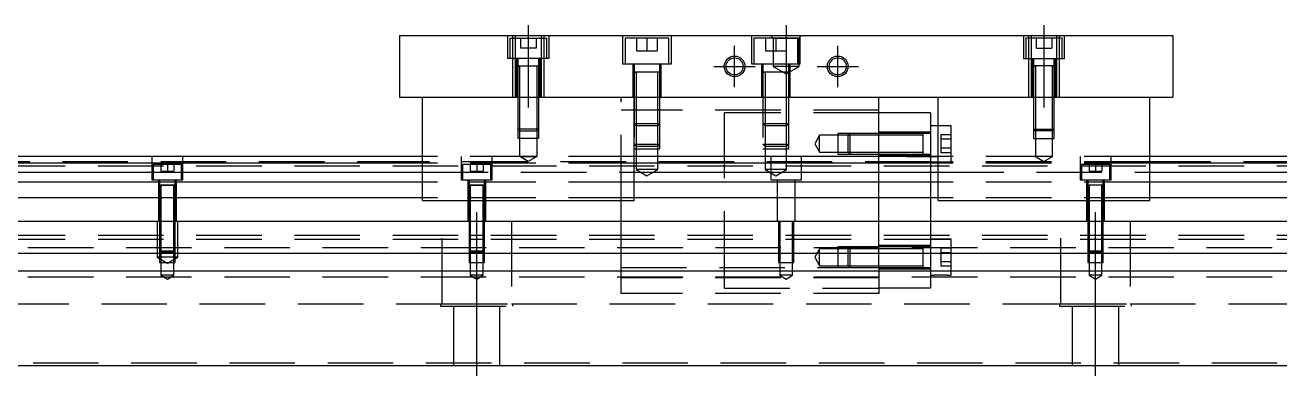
# Model space of a CAD drawing. Extents: x -11 to 962, y -257 to 77.
# Drawn here: x 232.4 to 475.8, y -220.8 to -152.8 of the extents above; entities that cross this region are included whole.
import ezdxf

# ---------------------------------------------------------------- set-up
doc = ezdxf.new("R2010")
doc.units = 0
doc.linetypes.add('CENTER', pattern=[50.8, 31.75, -6.35, 6.35, -6.35])
doc.linetypes.add('DASHED', pattern=[19.05, 12.7, -6.35])
doc.layers.get('0').update_dxf_attribs({"linetype": 'CONTINUOUS'})
doc.layers.add('CENTER', color=1, linetype='CENTER')

msp = doc.modelspace()

# ---------------------------------------------------------------- linework, layer by layer
at = {"color": 7, "linetype": 'CONTINUOUS'}
for p, q in [((305, -154.8), (455, -154.8)), ((305, -154.8), (305, -166.8)), ((455, -154.8), (455, -166.8)), ((305, -166.8), (455, -166.8)), ((309.5, -186.8), (309.5, -166.8)), ((350.5, -186.8), (350.5, -166.8)), ((398, -178.3), (398, -166.8)), ((409.5, -186.8), (409.5, -166.8)), ((450.5, -186.8), (450.5, -166.8)), ((408, -169.8), (398, -169.8)), ((408, -169.8), (408, -178.3)), ((409.5, -172.3), (408, -172.3)), ((309.5, -178.3), (0, -178.3)), ((309.5, -179.552272), (0, -179.552272)), ((409.5, -178.3), (350.5, -178.3)), ((409.5, -179.552272), (350.5, -179.552272)), ((760, -178.3), (450.5, -178.3)), ((760, -179.552272), (450.5, -179.552272)), ((0, -181.32668), (309.5, -181.32668)), ((350.5, -181.32668), (409.5, -181.32668)), ((450.5, -181.32668), (760, -181.32668)), ((309.5, -183.223076), (0, -183.223076)), ((409.5, -183.223076), (350.5, -183.223076)), ((760, -183.223076), (450.5, -183.223076)), ((309.5, -186.277372), (0, -186.277372)), ((309.5, -186.8), (350.5, -186.8)), ((409.5, -186.277372), (350.5, -186.277372)), ((409.5, -186.8), (450.5, -186.8)), ((760, -186.277372), (450.5, -186.277372)), ((0, -190.8), (760, -190.8)), ((760, -197.1), (0, -197.1)), ((760, -200.5), (0, -200.5)), ((0, -218.8), (760, -218.8))]:
    msp.add_line(p, q, dxfattribs=at)
at = {"color": 3, "linetype": 'DASHED'}
for p, q in [((326, -159.3), (326, -154.8)), ((326.5, -155.3), (333.5, -155.3)), ((326.5, -159.3), (326.5, -155.3)), ((327.000006, -155.3), (327.000006, -154.8)), ((327.000006, -159.3), (327.000006, -155.3)), ((327.5, -166.8), (327.5, -154.8)), ((328.5, -155.3), (328.5, -157.3)), ((330, -155.3), (330, -157.3)), ((331.5, -155.3), (331.5, -157.3)), ((332.5, -154.8), (332.5, -166.8)), ((332.999994, -154.8), (332.999994, -155.3)), ((332.999994, -155.3), (332.999994, -159.3)), ((333.5, -155.3), (333.5, -159.3)), ((334, -154.8), (334, -159.3)), ((348.25, -154.8), (348.25, -160.3)), ((357.25, -155.3), (348.75, -155.3)), ((348.75, -155.3), (348.75, -160.3)), ((351, -155.3), (351, -157.8)), ((353, -155.3), (353, -157.8)), ((355, -155.3), (355, -157.8)), ((357.25, -160.3), (357.25, -155.3)), ((357.75, -160.3), (357.75, -154.8)), ((373.25, -154.8), (373.25, -160.3)), ((382.25, -155.3), (373.75, -155.3)), ((373.75, -155.3), (373.75, -160.3)), ((376, -155.3), (376, -157.8)), ((377.5, -155.3), (377, -154.8)), ((377.5, -155.3), (377.5, -160.8)), ((377.5, -155.3), (382.5, -155.3)), ((378, -155.3), (378, -157.8)), ((380, -155.3), (380, -157.8)), ((382.25, -160.3), (382.25, -155.3)), ((382.5, -155.3), (383, -154.8)), ((382.5, -160.8), (382.5, -155.3)), ((382.75, -160.3), (382.75, -154.8)), ((426, -154.8), (426, -159.3)), ((433.5, -155.3), (426.5, -155.3)), ((426.5, -155.3), (426.5, -159.3)), ((427.000006, -154.8), (427.000006, -155.3)), ((427.000006, -155.3), (427.000006, -159.3)), ((427.5, -154.8), (427.5, -166.8)), ((428.5, -155.3), (428.5, -157.3)), ((430, -155.3), (430, -157.3)), ((431.5, -155.3), (431.5, -157.3)), ((432.5, -166.8), (432.5, -154.8)), ((432.999994, -155.3), (432.999994, -154.8)), ((432.999994, -159.3), (432.999994, -155.3)), ((433.5, -159.3), (433.5, -155.3)), ((434, -159.3), (434, -154.8)), ((330, -157.3), (328.5, -157.3)), ((331.5, -157.3), (330, -157.3)), ((351, -157.8), (353, -157.8)), ((353, -157.8), (355, -157.8)), ((376, -157.8), (378, -157.8)), ((378, -157.8), (380, -157.8)), ((428.5, -157.3), (430, -157.3)), ((430, -157.3), (431.5, -157.3)), ((334, -159.3), (326, -159.3)), ((327.000006, -166.8), (327.000006, -159.3)), ((327.75, -166.8), (327.75, -159.3)), ((328, -160.7), (328, -159.3)), ((332, -159.3), (332, -160.7)), ((332.25, -159.3), (332.25, -166.8)), ((332.999994, -159.3), (332.999994, -166.8)), ((348.25, -160.3), (357.75, -160.3)), ((350.25, -160.3), (350.25, -166.8)), ((350.5, -160.3), (350.5, -161.9)), ((355.5, -161.9), (355.5, -160.3)), ((355.75, -166.8), (355.75, -160.3)), ((373.25, -160.3), (382.75, -160.3)), ((375.25, -160.3), (375.25, -166.8)), ((375.5, -160.3), (375.5, -161.9)), ((380.5, -161.9), (380.5, -160.3)), ((380.75, -166.8), (380.75, -160.3)), ((426, -159.3), (434, -159.3)), ((427.000006, -159.3), (427.000006, -166.8)), ((427.75, -159.3), (427.75, -166.8)), ((428, -159.3), (428, -160.7)), ((432, -160.7), (432, -159.3)), ((432.25, -166.8), (432.25, -159.3)), ((432.999994, -166.8), (432.999994, -159.3)), ((327.999994, -160.7), (332.000006, -160.7)), ((327.999994, -160.7), (332.000006, -160.7)), ((327.999994, -160.7), (332.000006, -160.7)), ((327.999994, -160.7), (332.000006, -160.7)), ((328, -160.7), (328, -160.695)), ((328.216462, -160.7), (328, -160.7)), ((328, -160.7), (328.216668, -160.7)), ((328, -160.705), (328, -160.7)), ((328, -166.8), (328, -160.7)), ((328.216668, -160.7), (331.783292, -160.7)), ((328.35, -166.8), (328.35, -160.7)), ((331.65, -160.7), (331.65, -166.8)), ((331.783292, -160.7), (332, -160.7)), ((332, -160.7), (331.783538, -160.7)), ((332, -160.695), (332, -160.7)), ((332, -160.7), (332, -160.705)), ((332, -160.7), (332, -166.8)), ((355.500006, -161.9), (350.499994, -161.9)), ((355.500006, -161.9), (350.499994, -161.9)), ((350.5, -161.895), (350.5, -161.9)), ((350.5, -161.9), (350.757448, -161.9)), ((350.757468, -161.9), (350.5, -161.9)), ((350.5, -161.9), (350.500006, -176.8)), ((350.5, -161.9), (350.5, -161.905)), ((355.242552, -161.9), (350.757468, -161.9)), ((350.9, -161.9), (350.9, -166.8)), ((355.1, -166.8), (355.1, -161.9)), ((355.5, -166.8), (355.5, -161.9)), ((380.500006, -161.9), (375.499994, -161.9)), ((380.500006, -161.9), (375.499994, -161.9)), ((375.5, -161.895), (375.5, -161.9)), ((375.5, -161.9), (375.757448, -161.9)), ((375.757468, -161.9), (375.5, -161.9)), ((375.5, -161.9), (375.500006, -176.8)), ((375.5, -161.9), (375.5, -161.905)), ((380.242552, -161.9), (375.757468, -161.9)), ((375.9, -161.9), (375.9, -166.8)), ((382.5, -160.8), (377.5, -160.8)), ((377.5, -160.8), (380, -162.243376)), ((380, -162.243376), (382.5, -160.8)), ((380.1, -166.8), (380.1, -161.9)), ((380.5, -161.9), (380.242552, -161.9)), ((380.242602, -161.9), (380.5, -161.9)), ((380.5, -161.9), (380.5, -161.895)), ((380.5, -166.8), (380.5, -161.9)), ((380.5, -161.905), (380.5, -161.9)), ((432.000006, -160.7), (427.999994, -160.7)), ((432.000006, -160.7), (427.999994, -160.7)), ((432.000006, -160.7), (427.999994, -160.7)), ((432.000006, -160.7), (427.999994, -160.7)), ((428, -160.695), (428, -160.7)), ((428, -160.7), (428.216462, -160.7)), ((428.216708, -160.7), (428, -160.7)), ((428, -160.7), (428, -160.705)), ((428, -160.7), (428, -166.8)), ((431.783332, -160.7), (428.216708, -160.7)), ((428.35, -160.7), (428.35, -166.8)), ((431.65, -166.8), (431.65, -160.7)), ((432, -160.7), (431.783332, -160.7)), ((431.783538, -160.7), (432, -160.7)), ((432, -160.7), (432, -160.695)), ((432, -160.705), (432, -160.7)), ((432, -166.8), (432, -160.7)), ((328, -172.95), (328, -166.8)), ((328.000006, -172.950006), (328.000006, -166.8)), ((328.35, -173.3), (328.35, -166.8)), ((331.65, -166.8), (331.65, -173.3)), ((331.999994, -166.8), (331.999994, -172.950006)), ((332, -166.8), (332, -172.95)), ((348, -186.8), (348, -166.8)), ((350.9, -166.8), (350.9, -172.3)), ((355.1, -172.3), (355.1, -166.8)), ((355.499994, -171.900006), (355.499994, -166.8)), ((355.5, -171.9), (355.5, -166.8)), ((375.9, -166.8), (375.9, -172.3)), ((380.1, -172.3), (380.1, -166.8)), ((380.499994, -171.900006), (380.499994, -166.8)), ((380.5, -171.9), (380.5, -166.8)), ((428, -166.8), (428, -172.95)), ((428.000006, -166.8), (428.000006, -172.950006)), ((428.35, -166.8), (428.35, -173.3)), ((431.65, -173.3), (431.65, -166.8)), ((431.999994, -172.950006), (431.999994, -166.8)), ((432, -172.95), (432, -166.8)), ((398, -169.3), (348, -169.3)), ((368, -169.8), (368, -200.5)), ((398, -169.8), (368, -169.8)), ((403, -169.8), (398, -169.8)), ((403.35, -169.8), (403, -169.8)), ((406.65, -169.8), (403.35, -169.8)), ((407, -169.8), (406.65, -169.8)), ((408, -169.8), (407, -169.8)), ((350.5, -171.9), (355.5, -171.9)), ((350.5, -171.9), (350.9, -172.3)), ((355.1, -172.3), (350.9, -172.3)), ((350.9, -172.3), (350.9, -176.8)), ((355.1, -172.3), (355.5, -171.9)), ((355.1, -176.8), (355.1, -172.3)), ((355.499994, -176.8), (355.499994, -171.900006)), ((375.5, -171.9), (380.5, -171.9)), ((375.5, -171.9), (375.9, -172.3)), ((380.1, -172.3), (375.9, -172.3)), ((375.9, -172.3), (375.9, -176.8)), ((380.1, -172.3), (380.5, -171.9)), ((380.1, -176.8), (380.1, -172.3)), ((380.499994, -176.8), (380.499994, -171.900006)), ((412, -172.3), (409.5, -172.3)), ((412, -179.3), (412, -172.3)), ((332, -172.95), (328, -172.95)), ((328.35, -173.3), (328, -172.95)), ((328.000006, -174.8), (328.000006, -172.950006)), ((331.999994, -174.8), (328.000006, -174.8)), ((328.35, -173.3), (331.65, -173.3)), ((328.35, -174.8), (328.35, -173.3)), ((328.35, -178.3), (328.35, -174.8)), ((332, -172.95), (331.65, -173.3)), ((331.65, -173.3), (331.65, -174.8)), ((331.65, -174.8), (331.65, -178.3)), ((331.999994, -172.950006), (331.999994, -174.8)), ((386.5, -174.15), (385.547372, -175.8)), ((386.5, -177.45), (386.5, -174.15)), ((390, -174.15), (386.5, -174.15)), ((392.35, -173.800002), (390, -173.800006)), ((390, -173.800006), (390, -177.799994)), ((392, -174.15), (390, -174.15)), ((392.35, -173.8), (392, -174.15)), ((392, -177.45), (392, -174.15)), ((398, -174.15), (392, -174.15)), ((392.35, -173.8), (392.35, -177.8)), ((398, -173.8), (392.35, -173.8)), ((398, -173.800006), (392.35, -173.800002)), ((408, -173.55), (398, -173.55)), ((403.000006, -173.8), (398, -173.8)), ((403.000006, -174.15), (398, -174.15)), ((406.6, -173.8), (403.000006, -173.8)), ((406.6, -174.15), (403.000006, -174.15)), ((406.6, -173.8), (406.595, -173.8)), ((406.6, -174.8), (406.6, -173.799994)), ((406.6, -175.8), (406.6, -173.799994)), ((406.6, -177.800006), (406.6, -173.799994)), ((406.999994, -173.8), (406.6, -173.8)), ((406.605, -173.8), (406.6, -173.8)), ((406.6, -177.800006), (406.6, -174.8)), ((408, -173.8), (406.999994, -173.8)), ((410, -174.06795), (410, -174.933974)), ((412, -174.06795), (410, -174.06795)), ((412, -174.933974), (410, -174.933974)), ((410, -174.933974), (410, -176.666026)), ((428, -172.95), (432, -172.95)), ((428, -172.95), (428.35, -173.3)), ((428.000006, -172.950006), (428.000006, -174.8)), ((428.000006, -174.8), (431.999994, -174.8)), ((431.65, -173.3), (428.35, -173.3)), ((428.35, -173.3), (428.35, -174.8)), ((428.35, -174.8), (428.35, -178.3)), ((431.65, -173.3), (432, -172.95)), ((431.65, -174.8), (431.65, -173.3)), ((431.65, -178.3), (431.65, -174.8)), ((431.999994, -174.8), (431.999994, -172.950006)), ((350.5, -175.9), (355.5, -175.9)), ((350.5, -175.9), (350.9, -176.3)), ((350.500006, -176.8), (355.499994, -176.8)), ((355.1, -176.3), (350.9, -176.3)), ((350.9, -176.8), (350.9, -180.8)), ((355.1, -176.3), (355.5, -175.9)), ((355.1, -180.8), (355.1, -176.8)), ((375.5, -175.9), (380.5, -175.9)), ((375.5, -175.9), (375.9, -176.3)), ((375.500006, -176.8), (380.499994, -176.8)), ((380.1, -176.3), (375.9, -176.3)), ((375.9, -176.8), (375.9, -180.8)), ((380.1, -176.3), (380.5, -175.9)), ((380.1, -180.8), (380.1, -176.8)), ((385.547372, -175.8), (386.5, -177.45)), ((386.5, -177.45), (390, -177.45)), ((390, -177.45), (392, -177.45)), ((392, -177.45), (398, -177.45)), ((392, -177.45), (392.35, -177.8)), ((392, -177.45), (398, -177.45)), ((398, -177.45), (406.6, -177.45)), ((410, -176.666026), (410, -177.53205)), ((412, -176.666026), (410, -176.666026)), ((412, -177.53205), (410, -177.53205)), ((37, -180.05), (710, -180.05)), ((309.5, -179.3), (40.5, -179.3)), ((257, -178.3), (257, -182.8)), ((262.75, -179.8), (257.25, -179.8)), ((257.25, -179.8), (257.25, -182.8)), ((258.75, -179.8), (258.75, -181.1)), ((260, -179.8), (260, -181.1)), ((261.25, -179.8), (261.25, -181.1)), ((262.75, -182.8), (262.75, -179.8)), ((263, -182.8), (263, -178.3)), ((350.5, -178.3), (309.5, -178.3)), ((368, -179.3), (309.5, -179.3)), ((350.5, -179.552272), (309.5, -179.552272)), ((317, -178.3), (317, -182.8)), ((322.75, -179.8), (317.25, -179.8)), ((317.25, -179.8), (317.25, -182.8)), ((318.75, -179.8), (318.75, -181.1)), ((320, -179.8), (320, -181.1)), ((321.25, -179.8), (321.25, -181.1)), ((322.75, -182.8), (322.75, -179.8)), ((323, -182.8), (323, -178.3)), ((328.35, -178.3), (331.65, -178.3)), ((330, -179.252628), (328.35, -178.3)), ((331.65, -178.3), (330, -179.252628)), ((356.65, -178.3), (353.35, -178.3)), ((408, -179.3), (368, -179.3)), ((377, -178.3), (377, -182.8)), ((383, -182.8), (383, -178.3)), ((390, -177.799994), (392.35, -177.799998)), ((392.35, -177.799998), (398, -177.799994)), ((392.35, -177.8), (398, -177.799998)), ((398, -177.799998), (406.605, -177.8)), ((398, -178.05), (408, -178.05)), ((398, -190.8), (398, -178.3)), ((403.35, -178.3), (409.5, -178.3)), ((406.595, -177.8), (408, -177.8)), ((450.5, -178.3), (406.65, -178.3)), ((408, -178.3), (408, -190.8)), ((408, -179.3), (412, -179.3)), ((450.5, -179.552272), (409.5, -179.552272)), ((450.5, -179.3), (412, -179.3)), ((431.65, -178.3), (428.35, -178.3)), ((428.35, -178.3), (430, -179.252628)), ((430, -179.252628), (431.65, -178.3)), ((437, -178.3), (437, -182.8)), ((442.75, -179.8), (437.25, -179.8)), ((437.25, -179.8), (437.25, -182.8)), ((438.75, -179.8), (438.75, -181.1)), ((440, -179.8), (440, -181.1)), ((441.25, -179.8), (441.25, -181.1)), ((442.75, -182.8), (442.75, -179.8)), ((443, -182.8), (443, -178.3)), ((710.005, -179.3), (450.5, -179.3)), ((258.75, -181.1), (260, -181.1)), ((260, -181.1), (261.25, -181.1)), ((309.5, -181.32668), (350.5, -181.32668)), ((318.75, -181.1), (320, -181.1)), ((320, -181.1), (321.25, -181.1)), ((355.1, -180.8), (350.9, -180.8)), ((350.9, -180.8), (353, -182.012436)), ((353, -182.012436), (355.1, -180.8)), ((380.1, -180.8), (375.9, -180.8)), ((375.9, -180.8), (378, -182.012436)), ((378, -182.012436), (380.1, -180.8)), ((409.5, -181.32668), (450.5, -181.32668)), ((438.75, -181.1), (440, -181.1)), ((440, -181.1), (441.25, -181.1)), ((257, -182.8), (263, -182.8)), ((258.25, -182.8), (258.25, -190.8)), ((261.500006, -183.8), (258.499994, -183.8)), ((259.998804, -183.8), (258.499994, -183.8)), ((261.500006, -183.8), (258.499994, -183.8)), ((258.5, -182.8), (258.5, -183.8)), ((258.5, -183.795), (258.5, -183.8)), ((258.5, -183.8), (258.62467, -183.8)), ((258.624678, -183.8), (258.5, -183.8)), ((258.5, -183.8), (258.5, -190.8)), ((258.5, -183.8), (258.5, -183.805)), ((258.62467, -183.8), (261.375392, -183.8)), ((259.998804, -183.8), (258.624678, -183.8)), ((258.75, -183.8), (258.75, -190.8)), ((261.500006, -183.8), (259.998804, -183.8)), ((261.37533, -183.8), (259.998804, -183.8)), ((261.25, -190.8), (261.25, -183.8)), ((261.5, -183.8), (261.37533, -183.8)), ((261.375392, -183.8), (261.5, -183.8)), ((261.5, -183.8), (261.5, -182.8)), ((261.5, -183.8), (261.5, -183.795)), ((261.5, -190.8), (261.5, -183.8)), ((261.5, -183.805), (261.5, -183.8)), ((261.75, -190.8), (261.75, -182.8)), ((350.5, -183.223076), (309.5, -183.223076)), ((317, -182.8), (323, -182.8)), ((318.25, -182.8), (318.25, -190.8)), ((321.500006, -183.8), (318.499994, -183.8)), ((319.998804, -183.8), (318.499994, -183.8)), ((321.500006, -183.8), (318.499994, -183.8)), ((318.5, -182.8), (318.5, -183.8)), ((318.5, -183.795), (318.5, -183.8)), ((318.5, -183.8), (318.62467, -183.8)), ((318.624678, -183.8), (318.5, -183.8)), ((318.5, -183.8), (318.5, -190.8)), ((318.5, -183.8), (318.5, -183.805)), ((318.62467, -183.8), (321.375392, -183.8)), ((319.998804, -183.8), (318.624678, -183.8)), ((318.75, -183.8), (318.75, -190.8)), ((321.500006, -183.8), (319.998804, -183.8)), ((321.37533, -183.8), (319.998804, -183.8)), ((321.25, -190.8), (321.25, -183.8)), ((321.5, -183.8), (321.37533, -183.8)), ((321.375392, -183.8), (321.5, -183.8)), ((321.5, -183.8), (321.5, -182.8)), ((321.5, -183.8), (321.5, -183.795)), ((321.5, -190.8), (321.5, -183.8)), ((321.5, -183.805), (321.5, -183.8)), ((321.75, -190.8), (321.75, -182.8)), ((377, -182.8), (383, -182.8)), ((378.25, -182.8), (378.25, -190.8)), ((381.75, -190.8), (381.75, -182.8)), ((450.5, -183.223076), (409.5, -183.223076)), ((437, -182.8), (443, -182.8)), ((438.25, -182.8), (438.25, -190.8)), ((439.998804, -183.8), (438.499994, -183.8)), ((438.5, -182.8), (438.5, -183.8)), ((438.5, -183.795), (438.5, -183.8)), ((438.624678, -183.8), (438.5, -183.8)), ((438.5, -183.8), (438.5, -183.805)), ((438.5, -183.8), (438.5, -190.8)), ((439.998804, -183.8), (438.624678, -183.8)), ((438.75, -183.8), (438.75, -190.8)), ((441.500006, -183.8), (439.998804, -183.8)), ((441.37533, -183.8), (439.998804, -183.8)), ((441.25, -190.8), (441.25, -183.8)), ((441.5, -183.8), (441.37533, -183.8)), ((441.5, -183.8), (441.5, -182.8)), ((441.5, -183.8), (441.5, -183.795)), ((441.5, -183.805), (441.5, -183.8)), ((441.5, -190.8), (441.5, -183.8)), ((441.75, -190.8), (441.75, -182.8)), ((350.5, -186.277372), (309.5, -186.277372)), ((348, -190.8), (348, -186.8)), ((450.5, -186.277372), (409.5, -186.277372)), ((258, -190.8), (258, -197.8)), ((258.5, -190.8), (258.5, -196.55)), ((258.500006, -190.8), (258.500002, -196.55)), ((258.75, -190.8), (258.75, -196.8)), ((261.25, -196.8), (261.25, -190.8)), ((261.499998, -196.55), (261.499994, -190.8)), ((261.5, -196.55), (261.5, -190.8)), ((262, -197.8), (262, -190.8)), ((313.291796, -206.8), (313.291796, -190.8)), ((318.5, -190.8), (318.5, -196.55)), ((318.500006, -190.8), (318.500002, -196.55)), ((318.75, -190.8), (318.75, -196.8)), ((321.25, -196.8), (321.25, -190.8)), ((321.499998, -196.55), (321.499994, -190.8)), ((321.5, -196.55), (321.5, -190.8)), ((326.708204, -190.8), (326.708204, -206.8)), ((348, -197.1), (348, -190.8)), ((378.500006, -190.8), (378.500006, -197.1)), ((378.75, -190.8), (378.75, -198.8)), ((381.25, -198.8), (381.25, -190.8)), ((381.499994, -197.1), (381.499994, -190.8)), ((398, -197.1), (398, -190.8)), ((408, -190.8), (408, -197.1)), ((433.291796, -206.8), (433.291796, -190.8)), ((438.5, -190.8), (438.5, -196.55)), ((438.500006, -190.8), (438.500002, -196.55)), ((438.75, -190.8), (438.75, -196.8)), ((441.25, -196.8), (441.25, -190.8)), ((441.499998, -196.55), (441.499994, -190.8)), ((441.5, -196.55), (441.5, -190.8)), ((446.708204, -190.8), (446.708204, -206.8)), ((37, -193.55), (710, -193.55)), ((37, -194.3), (710, -194.3)), ((318.5, -193.55), (318.75, -193.55)), ((318.5, -194.3), (318.75, -194.3)), ((318.75, -193.55), (321.25, -193.55)), ((318.75, -194.3), (321.25, -194.3)), ((321.25, -193.55), (321.5, -193.55)), ((321.25, -194.3), (321.5, -194.3)), ((408.500006, -194.3), (408, -194.3)), ((411.499994, -194.3), (408.500006, -194.3)), ((412, -194.3), (411.499994, -194.3)), ((412, -197.1), (412, -194.3)), ((760, -195.95), (0, -195.95)), ((258.5, -196.55), (261.5, -196.55)), ((258.5, -196.55), (258.75, -196.8)), ((258.500002, -196.55), (258.500006, -197.1)), ((258.500006, -197.1), (258.500006, -198.8)), ((261.25, -196.8), (258.75, -196.8)), ((258.75, -196.8), (258.75, -198.8)), ((261.25, -196.8), (261.5, -196.55)), ((261.25, -198.8), (261.25, -196.8)), ((261.499994, -197.1), (261.499998, -196.55)), ((261.499994, -198.8), (261.499994, -197.1)), ((318.5, -196.55), (321.5, -196.55)), ((318.5, -196.55), (318.75, -196.8)), ((318.500002, -196.55), (318.500006, -197.1)), ((318.500006, -197.1), (318.500006, -198.8)), ((321.25, -196.8), (318.75, -196.8)), ((318.75, -196.8), (318.75, -198.8)), ((321.25, -196.8), (321.5, -196.55)), ((321.25, -198.8), (321.25, -196.8)), ((321.499994, -197.1), (321.499998, -196.55)), ((321.499994, -198.8), (321.499994, -197.1)), ((348, -199.8), (348, -197.1)), ((378.500006, -197.1), (378.500006, -198.8)), ((381.499994, -198.8), (381.499994, -197.1)), ((386.5, -196.15), (385.547372, -197.8)), ((386.5, -199.45), (386.5, -196.15)), ((390, -196.15), (386.5, -196.15)), ((392.35, -195.800002), (390, -195.800006)), ((390, -195.800006), (390, -199.799994)), ((392, -196.15), (390, -196.15)), ((392.35, -195.8), (392, -196.15)), ((392, -199.45), (392, -196.15)), ((398, -196.15), (392, -196.15)), ((392.35, -195.8), (392.35, -199.8)), ((398, -195.8), (392.35, -195.8)), ((398, -195.800006), (392.35, -195.800002)), ((408, -195.55), (398, -195.55)), ((406.6, -195.8), (398, -195.8)), ((406.6, -196.15), (398, -196.15)), ((398, -199.8), (398, -197.1)), ((406.6, -195.8), (406.595, -195.8)), ((406.6, -197.1), (406.6, -195.799994)), ((406.6, -197.8), (406.6, -195.799994)), ((406.6, -199.800006), (406.6, -195.799994)), ((406.6, -195.8), (406.6, -196.016668)), ((406.6, -196.016708), (406.6, -195.8)), ((406.605, -195.8), (406.6, -195.8)), ((408, -195.8), (406.6, -195.8)), ((406.6, -197.099824), (406.6, -196.016708)), ((406.6, -197.59999), (406.6, -197.099824)), ((406.6, -197.659954), (406.6, -197.1)), ((408, -197.1), (408, -200.5)), ((410, -196.06795), (410, -196.933974)), ((412, -196.06795), (410, -196.06795)), ((410, -196.933974), (410, -198.666026)), ((412, -196.933974), (410, -196.933974)), ((412, -200.5), (412, -197.1)), ((438.5, -196.55), (441.5, -196.55)), ((438.5, -196.55), (438.75, -196.8)), ((438.500002, -196.55), (438.500006, -197.1)), ((438.500006, -197.1), (438.500006, -198.8)), ((441.25, -196.8), (438.75, -196.8)), ((438.75, -196.8), (438.75, -198.8)), ((441.25, -196.8), (441.5, -196.55)), ((441.25, -198.8), (441.25, -196.8)), ((441.499994, -197.1), (441.499998, -196.55)), ((441.499994, -198.8), (441.499994, -197.1)), ((262, -197.8), (258, -197.8)), ((258, -197.8), (260, -198.9547)), ((258.500006, -198.8), (261.499994, -198.8)), ((258.75, -198.8), (258.75, -201.3)), ((260, -198.9547), (262, -197.8)), ((261.25, -201.3), (261.25, -198.8)), ((318.500006, -198.8), (321.499994, -198.8)), ((318.75, -198.8), (318.75, -201.3)), ((321.25, -201.3), (321.25, -198.8)), ((378.500006, -198.8), (381.499994, -198.8)), ((378.75, -198.8), (378.75, -201.3)), ((381.25, -201.3), (381.25, -198.8)), ((385.547372, -197.8), (386.5, -199.45)), ((386.5, -199.45), (390, -199.45)), ((390, -199.45), (392, -199.45)), ((392, -199.45), (398, -199.45)), ((392, -199.45), (392.35, -199.8)), ((398, -199.45), (406.6, -199.45)), ((406.6, -198.00001), (406.6, -197.59999)), ((406.6, -197.940046), (406.6, -197.659954)), ((406.6, -199.79932), (406.6, -197.940046)), ((406.6, -199.583332), (406.6, -198.00001)), ((412, -198.666026), (410, -198.666026)), ((410, -198.666026), (410, -199.53205)), ((412, -199.53205), (410, -199.53205)), ((438.500006, -198.8), (441.499994, -198.8)), ((438.75, -198.8), (438.75, -201.3)), ((441.25, -201.3), (441.25, -198.8)), ((760, -201.65), (0, -201.65)), ((261.25, -201.3), (258.75, -201.3)), ((258.75, -201.3), (260, -202.021688)), ((260, -202.021688), (261.25, -201.3)), ((321.25, -201.3), (318.75, -201.3)), ((318.75, -201.3), (320, -202.021688)), ((320, -202.021688), (321.25, -201.3)), ((348, -199.8), (398, -199.8)), ((348, -200.5), (348, -199.8)), ((348, -204.8), (348, -200.5)), ((398, -201.808332), (348, -201.808332)), ((368, -200.5), (368, -203.8)), ((381.25, -201.3), (378.75, -201.3)), ((378.75, -201.3), (380, -202.021688)), ((380, -202.021688), (381.25, -201.3)), ((398, -199.8), (398, -200.5)), ((398, -199.8), (406.6, -199.8)), ((398, -200.05), (408, -200.05)), ((398, -200.5), (398, -204.8)), ((406.595, -199.8), (406.6, -199.8)), ((406.6, -199.583292), (406.6, -199.8)), ((406.6, -199.8), (406.6, -199.583332)), ((406.6, -199.800006), (406.6, -199.79932)), ((406.6, -199.8), (406.605, -199.8)), ((406.6, -199.8), (408, -199.8)), ((408, -200.5), (408, -203.8)), ((408, -201.3), (408.75, -201.3)), ((411.25, -201.3), (408.75, -201.3)), ((411.25, -201.3), (412, -201.3)), ((412, -201.3), (412, -200.5)), ((441.25, -201.3), (438.75, -201.3)), ((438.75, -201.3), (440, -202.021688)), ((440, -202.021688), (441.25, -201.3)), ((368, -203.8), (398, -203.8)), ((408, -203.8), (398, -203.8)), ((56.708204, -206.8), (313.291796, -206.8)), ((313, -206.8), (313, -207.3)), ((313.291796, -206.8), (326.708204, -206.8)), ((326.708204, -206.8), (433.291796, -206.8)), ((327, -207.3), (327, -206.8)), ((398, -204.8), (348, -204.8)), ((433, -206.8), (433, -207.3)), ((433.291796, -206.8), (446.708204, -206.8)), ((446.708204, -206.8), (703.291796, -206.8)), ((447, -207.3), (447, -206.8)), ((313, -207.3), (327, -207.3)), ((315.5, -207.3), (315.5, -218.8)), ((324.5, -218.8), (324.5, -207.3)), ((433, -207.3), (447, -207.3)), ((435.5, -207.3), (435.5, -218.8)), ((444.5, -218.8), (444.5, -207.3)), ((62.499994, -218.3), (760, -218.3))]:
    msp.add_line(p, q, dxfattribs=at)
at = {"color": 3, "linetype": 'CONTINUOUS'}
for centre in [(370, -160.8), (390, -160.8)]:
    msp.add_circle(centre, 2, dxfattribs=at)
at = {"color": 7, "linetype": 'CONTINUOUS'}
for centre in [(370, -160.8), (390, -160.8)]:
    msp.add_circle(centre, 1.65, dxfattribs=at)
at = {"layer": 'CENTER', "color": 1, "linetype": 'CENTER'}
for p, q in [((330, -152.8), (330, -168.8)), ((380, -152.8), (380, -164.243376)), ((430, -152.8), (430, -168.8)), ((370, -164.8), (370, -156.8)), ((390, -164.8), (390, -156.8)), ((366, -160.8), (374, -160.8)), ((386, -160.8), (394, -160.8)), ((320, -220.8), (320, -188.8)), ((440, -220.8), (440, -188.8))]:
    msp.add_line(p, q, dxfattribs=at)

doc.saveas('drawing.dxf')
